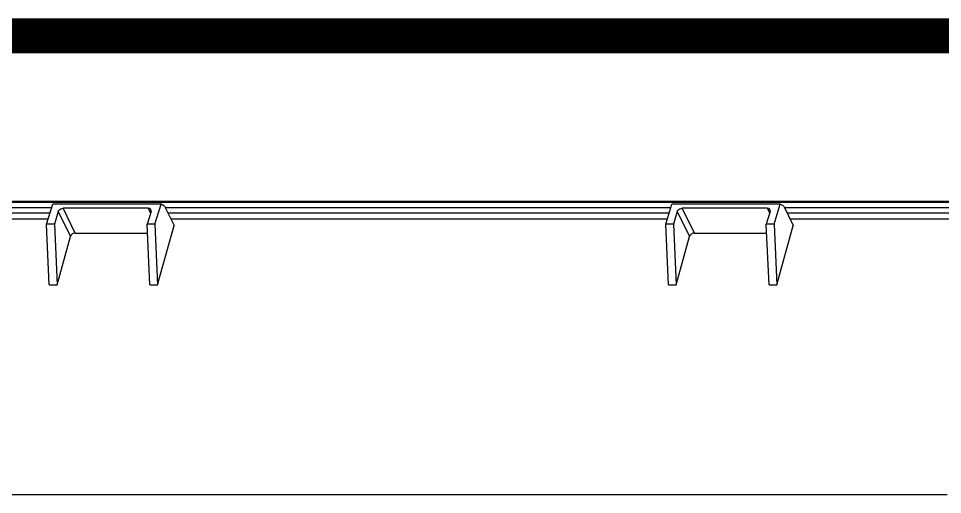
# Model space of a CAD drawing. Header units: millimetres. Extents: x -1 to 407, y -1 to 283.
# Drawn here: x 364.01 to 391.51, y 268.34 to 282.51 of the extents above; entities that cross this region are included whole.
import ezdxf

# ---------------------------------------------------------------- set-up
doc = ezdxf.new("R2010")
doc.units = ezdxf.units.MM
doc.header["$LTSCALE"] = 23.1
doc.layers.get('0').update_dxf_attribs({"linetype": 'CONTINUOUS'})

msp = doc.modelspace()

# ---------------------------------------------------------------- linework, layer by layer
at = {"color": 7, "linetype": 'Continuous'}
for p, q in [((356.6527, 277.0479), (396.2123, 277.0479)), ((356.6756, 277.0763), (396.2352, 277.0763)), ((358.176, 276.8908), (365.0022, 276.8908)), ((364.8483, 276.3928), (365.0319, 276.9868)), ((368.2556, 276.9868), (365.0319, 276.9868)), ((368.072, 276.3928), (368.2556, 276.9868)), ((368.3601, 276.9228), (368.2556, 276.9868)), ((368.3601, 276.9228), (368.6414, 276.3496)), ((368.3758, 276.8908), (383.4234, 276.8908)), ((383.2695, 276.3928), (383.4531, 276.9868)), ((386.6768, 276.9868), (383.4531, 276.9868)), ((386.4933, 276.3928), (386.6768, 276.9868)), ((386.7813, 276.9228), (386.6768, 276.9868)), ((386.7813, 276.9228), (387.0626, 276.3496)), ((386.797, 276.8908), (394.3682, 276.8908)), ((364.9478, 276.7146), (358.1324, 276.7146)), ((365.1936, 276.7648), (365.0786, 276.3928)), ((365.1936, 276.7648), (365.5575, 276.0233)), ((365.7009, 276.1253), (365.339, 276.8628)), ((367.8719, 276.8628), (365.339, 276.8628)), ((367.9567, 276.7648), (367.8418, 276.3928)), ((367.8719, 276.8628), (367.9425, 276.7188)), ((383.369, 276.7146), (368.4623, 276.7146)), ((383.6148, 276.7648), (383.4998, 276.3928)), ((383.6148, 276.7648), (383.9787, 276.0233)), ((386.2931, 276.8628), (383.7602, 276.8628)), ((384.1221, 276.1253), (383.7602, 276.8628)), ((386.378, 276.7648), (386.263, 276.3928)), ((386.2931, 276.8628), (386.3637, 276.7188)), ((394.3029, 276.7146), (386.8835, 276.7146)), ((358.2051, 276.5536), (364.898, 276.5536)), ((364.9293, 274.5871), (364.8483, 276.3928)), ((365.0786, 276.3928), (364.8483, 276.3928)), ((365.0786, 276.3928), (365.1595, 274.5871)), ((367.9227, 274.5871), (367.8418, 276.3928)), ((368.072, 276.3928), (367.8418, 276.3928)), ((368.072, 276.3928), (368.153, 274.5871)), ((368.153, 274.5871), (368.6414, 276.3496)), ((368.5413, 276.5536), (383.3192, 276.5536)), ((383.3505, 274.5871), (383.2695, 276.3928)), ((383.4998, 276.3928), (383.2695, 276.3928)), ((383.4998, 276.3928), (383.5807, 274.5871)), ((386.3439, 274.5871), (386.263, 276.3928)), ((386.4933, 276.3928), (386.263, 276.3928)), ((386.4933, 276.3928), (386.5742, 274.5871)), ((386.5742, 274.5871), (387.0626, 276.3496)), ((386.9625, 276.5536), (394.3881, 276.5536)), ((365.7009, 276.1253), (367.8538, 276.1253)), ((384.1221, 276.1253), (386.275, 276.1253)), ((365.1595, 274.5871), (365.5575, 276.0233)), ((383.5807, 274.5871), (383.9787, 276.0233)), ((364.9293, 274.5871), (365.1595, 274.5871)), ((367.9227, 274.5871), (368.153, 274.5871)), ((383.3505, 274.5871), (383.5807, 274.5871)), ((386.3439, 274.5871), (386.5742, 274.5871)), ((356.4028, 268.3415), (391.6395, 268.3415))]:
    msp.add_line(p, q, dxfattribs=at)
at = {"color": 7, "linetype": 'Continuous', "const_width": 1.0331}
msp.add_lwpolyline([(405.9954, 281.9972), (0, 281.9972)], dxfattribs=at)
at = {"color": 7, "linetype": 'Continuous'}
for centre in [(365.6726, 276.0233), (384.0938, 276.0233)]:
    msp.add_ellipse(centre, major_axis=(0.1096, 0.0603), ratio=0.7507799, start_param=0.938366, end_param=2.5091624, dxfattribs=at)
for points, knots in [([(365.1936, 276.7648), (365.1978, 276.7784), (365.2281, 276.8319), (365.2927, 276.8628), (365.339, 276.8628)], [0, 0, 0, 0, 0.234879, 1, 1, 1, 1]), ([(367.9538, 276.8199), (367.9506, 276.8265), (367.9316, 276.8529), (367.8964, 276.8628), (367.8719, 276.8628)], [0, 0, 0, 0, 0.230727, 1, 1, 1, 1]), ([(383.6148, 276.7648), (383.619, 276.7784), (383.6493, 276.8319), (383.7139, 276.8628), (383.7602, 276.8628)], [0, 0, 0, 0, 0.234879, 1, 1, 1, 1]), ([(386.375, 276.8199), (386.3718, 276.8265), (386.3528, 276.8529), (386.3176, 276.8628), (386.2931, 276.8628)], [0, 0, 0, 0, 0.230727, 1, 1, 1, 1])]:
    msp.add_open_spline(points, degree=3, knots=knots, dxfattribs=at)
for points in [[(367.9567, 276.7648), (367.9622, 276.7824), (367.9619, 276.8034), (367.9538, 276.8199)], [(386.378, 276.7648), (386.3834, 276.7824), (386.3831, 276.8034), (386.375, 276.8199)]]:
    msp.add_open_spline(points, degree=3, dxfattribs=at)

doc.saveas('drawing.dxf')
